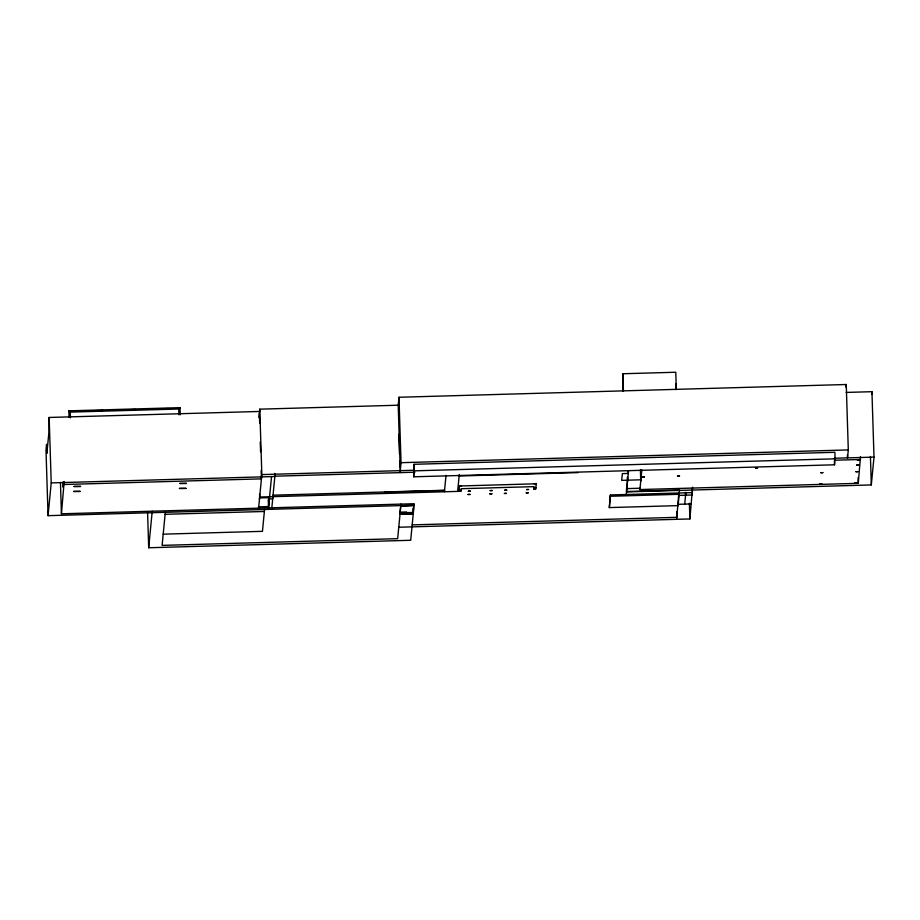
<?xml version="1.0" encoding="UTF-8"?>
<svg xmlns="http://www.w3.org/2000/svg" width="920" height="920" viewBox="0 0 920 920"><rect width="100%" height="100%" fill="white"/><g stroke="black" fill="none" stroke-linecap="round" stroke-linejoin="round"><path stroke-width="1.38" d="M259.9 411.447L49.162 417.461L48.921 432.181L46.862 453.433L46.575 444.279L46 450.236L48.058 515.66L414.092 505.218M48.058 515.66L51.221 482.885L49.162 417.461M180.251 414.793L180.021 407.663L68.873 410.837L68.816 411.435L71.656 411.355M63.652 482.195L63.158 487.312L62.986 482.068M147.579 512.198L148.695 547.756L410.699 540.281L414.23 503.723L61.433 513.797L64.17 481.654M148.695 547.756L152.225 511.209M165.312 512.313L162.115 545.387L397.659 538.672L400.993 504.102M179.964 408.261L180.021 407.663M258.968 417.588L259.785 409.17L398.947 405.191M259.785 409.17L261.843 474.593L258.601 508.162L258.555 506.862L268.479 506.575L269.341 497.639L259.417 497.916L259.463 499.226M264.558 509.484L262.453 531.334L163.208 534.163M268.375 509.369L271.549 476.594M271.688 509.277L274.885 476.203L414.954 472.201M847.446 455.032L847.538 457.872L848.297 449.926L846.25 384.502L398.981 397.267L398.21 405.214L400.269 470.637M400.085 472.627L401.039 462.691L398.981 397.267M400.51 507.391L399.993 512.819L413.218 512.452M414.08 464.301L413.712 476.801L834.509 464.796L835.084 458.827L834.877 452.295L414.08 464.301L413.712 476.801M413.333 510.439L413.597 507.725M446.004 475.375L444.417 491.763L444.371 490.463L384.824 492.154L384.87 493.465M459.275 474.559L457.654 491.395L259.67 497.041L259.589 494.201M461.495 485.932L459.528 485.691L458.999 491.257L460.977 491.199L461.219 488.716L534.002 486.634L533.761 489.118L535.75 489.06L536.279 483.506L534.267 483.851M692.334 489.762L692.426 492.614L610.385 494.948L609.327 507.587L678.144 505.62L679.477 490.003L626.543 491.522L626.462 488.647M609.327 507.587L610.385 494.948M676.315 389.482L675.774 372.243L622.851 373.75L623.012 391.092M626.704 489.934L627.474 480.182M626.255 494.5L628.556 470.787M860.487 456.63L858.268 483.322L639.929 489.555L641.827 469.913M676.648 519.305L678.868 492.534M684.71 504.125L685.803 492.798M398.762 527.24L689.885 518.938L692.587 487.186M845.986 387.147L846.25 384.502M871.677 394.473L871.942 391.69L846.17 392.426M626.508 491.912L871.309 484.932L874 457.113L871.942 391.69M91.609 410.78L103.017 410.458M124.384 409.848L135.792 409.515M155.744 408.952L168.567 408.584M401.039 462.691L848.297 449.926M261.843 474.593L413.908 470.258M834.302 458.252L874 457.113M414.287 470.844L835.084 458.827M834.716 460.218L860.579 459.482M51.221 482.885L274.85 476.502L274.792 473.363M64.262 484.495L261.43 478.86L261.165 470.327M459.137 475.996L578.231 472.592M640.711 479.803L621.69 480.366L622.345 473.616L628.291 473.443L628.21 470.626M459.505 485.99L536.256 483.793M459.137 489.762L461.127 489.704M533.899 487.634L535.889 487.577M273.044 495.178L444.567 490.279M459.022 490.958L461.012 490.9M533.784 488.819L535.773 488.761M626.658 488.623L639.894 488.244L639.929 489.555M610.42 496.259L679.236 494.293M678.96 495.374L692.196 494.994M400.832 505.793L414.069 505.413M400.821 505.988L414.046 505.609M165.117 514.303L264.362 511.474M406.582 511.98L399.97 512.175L400.027 514.13L413.264 513.751L413.206 511.796M691.334 503.93L678.097 504.309L678.144 505.62M400.016 514.337L413.241 513.958M412.183 524.883L676.844 517.327L676.66 511.635M870.423 456.481L871.309 484.932M858.095 477.629L858.268 483.322M834.382 460.862L834.509 464.796M689.39 503.286L689.885 518.938M685.492 492.338L685.572 495.178M675.763 383.835L675.947 389.585M640.4 469.832L640.745 481.114M627.555 477.376L627.647 480.194M627.382 477.33L627.52 481.493M622.851 373.75L623.392 390.988M413.091 508.173L413.172 511.025M398.877 434.228L399.498 454.135M399.717 461.253L399.901 466.934M272.654 497.536L272.7 498.847L269.387 498.939L269.341 497.639M268.26 499.456L268.525 507.886M259.371 413.436L259.681 423.395M260.268 441.887L260.578 451.846M178.917 414.736L178.744 409.009L70.23 412.103L70.414 417.841M68.873 410.837L68.989 417.139M60.444 482.505L61.433 513.797M468.038 494.488L470.028 494.431L468.038 494.488M468.36 491.211L470.338 491.153L468.36 491.211M489.877 493.867L491.855 493.81L489.877 493.867M490.187 490.59L492.177 490.532L490.187 490.59M504.424 493.453L506.414 493.396L504.424 493.453M504.746 490.176L506.736 490.118L504.746 490.176M526.263 492.832L528.252 492.775L526.263 492.832M526.585 489.555L528.563 489.497L526.585 489.555M642.459 477.1L644.437 477.043L642.459 477.1M677.522 476.1L679.512 476.042L677.522 476.1M755.515 467.923L757.494 467.866L755.515 467.923M819.766 483.92L821.755 483.862L819.766 483.92M820.847 472.696L822.836 472.638L820.847 472.696M854.829 482.919L856.819 482.862L854.829 482.919M855.922 471.695L857.9 471.638L855.922 471.695M856.738 465.037L858.728 464.979L856.738 465.037M857.244 459.77L859.234 459.712L857.244 459.77M74.083 486.484L80.569 486.427L74.083 486.484M73.6 491.452L80.097 491.395L73.6 491.452M179.94 483.46L186.438 483.402L179.94 483.46M179.458 488.428L185.955 488.37L179.458 488.428"/></g></svg>
